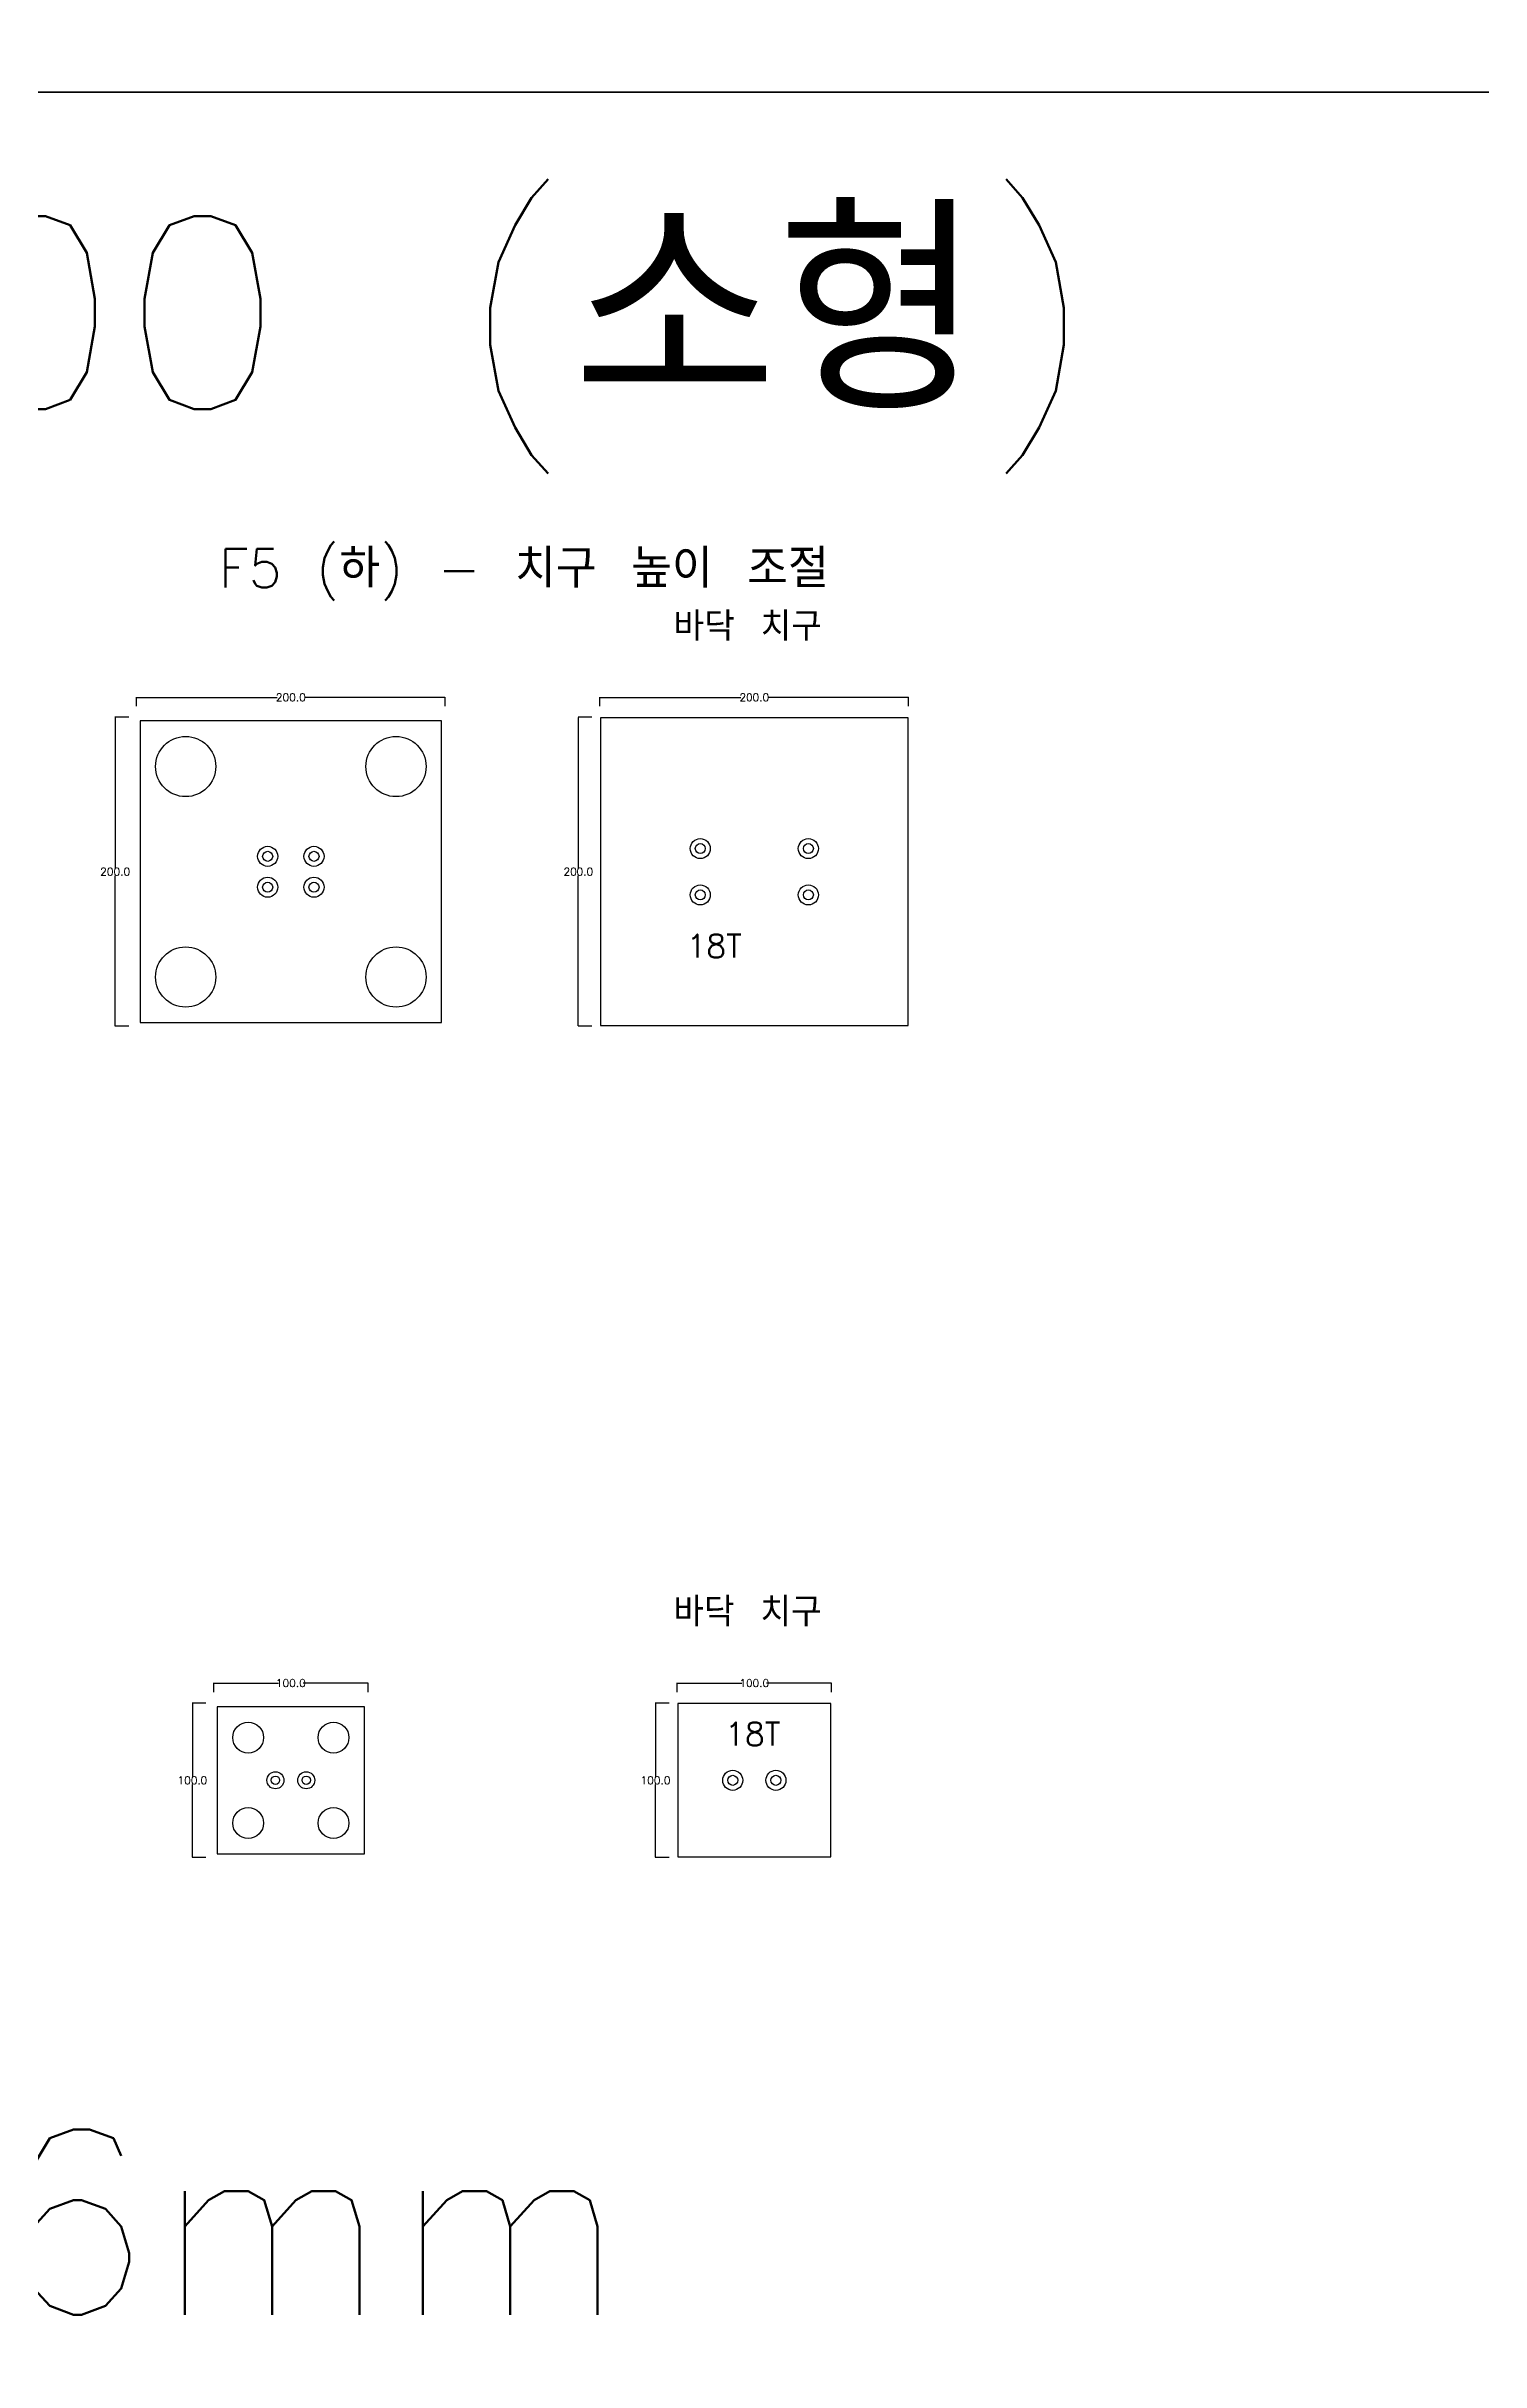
# Model space of a CAD drawing. Header units: millimetres. Extents: x 13291 to 28291, y 200 to 6643.
# Drawn here: x 17750 to 18679, y 3230 to 4729 of the extents above; entities that cross this region are included whole.
import ezdxf

# ---------------------------------------------------------------- set-up
doc = ezdxf.new("R2010")
doc.units = ezdxf.units.MM
for name, color, linetype in [('TEXT', 3, 'Continuous'), ('볼트 구멍', 7, 'Continuous'), ('치구', 7, 'Continuous'), ('치수', 7, 'Continuous')]:
    doc.layers.add(name, color=color, linetype=linetype)
doc.styles.get("Standard").update_dxf_attribs({"font": 'txt.shx', "bigfont": 'whgtxt.shx'})
doc.dimstyles.get("Standard").update_dxf_attribs({"dimtxt": 7, "dimasz": 0.18, "dimexe": 0.18, "dimexo": 0.0625, "dimgap": 0.09, "dimtad": 0, "dimtih": 1, "dimtoh": 1, "dimdec": 1, "dimzin": 0, "dimdsep": 46, "dimtxsty": 'Standard', "dimcen": 0.09, "dimadec": 0, "dimazin": 0, "dimtfac": 1, "dimtdec": 1, "dimtofl": 0, "dimtmove": 0, "dimatfit": 3, "dimfxl": 0, "dimtolj": 1, "dimtzin": 0, "dimarcsym": 0})

# ---------------------------------------------------------------- blocks, each defined once
blk = doc.blocks.new('*D223')
at = {"layer": 'Defpoints', "color": 0, "linetype": 'Continuous'}
for p in [(18103.8, 4294.9), (18094.9, 4094.9), (18103.8, 4094.9)]:
    blk.add_point(p, dxfattribs=at)
at = {"layer": '치수', "color": 0, "linetype": 'Continuous', "lineweight": -2}
for p, q in [((18103.7, 4294.9), (18094.7, 4294.9)), ((18094.9, 4294.7), (18094.9, 4197.4)), ((18094.9, 4095), (18094.9, 4192.3)), ((18103.7, 4094.9), (18094.7, 4094.9))]:
    blk.add_line(p, q, dxfattribs=at)
at = {"layer": '치수', "color": 0, "linetype": 'Continuous'}
for points in [[(18094.8, 4294.7), (18094.9, 4294.7), (18094.9, 4294.9)], [(18094.8, 4095), (18094.9, 4095), (18094.9, 4094.9)]]:
    blk.add_solid(points, dxfattribs=at)
at = {"layer": '치수', "color": 0, "linetype": 'Continuous', "insert": (18094.9, 4194.9), "char_height": 5, "attachment_point": 5}
blk.add_mtext('\\A1;200.0', dxfattribs=at)
blk = doc.blocks.new('*D224')
at = {"layer": 'Defpoints', "color": 0, "linetype": 'Continuous'}
for p in [(18308.9, 4307.8), (18108.9, 4302), (18308.9, 4302)]:
    blk.add_point(p, dxfattribs=at)
at = {"layer": '치수', "color": 0, "linetype": 'Continuous', "lineweight": -2}
for p, q in [((18108.9, 4302), (18108.9, 4308)), ((18109.1, 4307.8), (18200.1, 4307.8)), ((18308.7, 4307.8), (18217.8, 4307.8)), ((18308.9, 4302), (18308.9, 4308))]:
    blk.add_line(p, q, dxfattribs=at)
at = {"layer": '치수', "color": 0, "linetype": 'Continuous'}
for points in [[(18109.1, 4307.9), (18109.1, 4307.8), (18108.9, 4307.8)], [(18308.7, 4307.9), (18308.7, 4307.8), (18308.9, 4307.8)]]:
    blk.add_solid(points, dxfattribs=at)
at = {"layer": '치수', "color": 0, "linetype": 'Continuous', "insert": (18208.9, 4307.8), "char_height": 5, "attachment_point": 5}
blk.add_mtext('\\A1;200.0', dxfattribs=at)
blk = doc.blocks.new('*D225')
at = {"layer": 'Defpoints', "color": 0, "linetype": 'Continuous'}
for p in [(17803.8, 4294.9), (17794.9, 4094.9), (17803.8, 4094.9)]:
    blk.add_point(p, dxfattribs=at)
at = {"layer": '치수', "color": 0, "linetype": 'Continuous', "lineweight": -2}
for p, q in [((17803.7, 4294.9), (17794.7, 4294.9)), ((17794.9, 4294.7), (17794.9, 4197.4)), ((17794.9, 4095), (17794.9, 4192.3)), ((17803.7, 4094.9), (17794.7, 4094.9))]:
    blk.add_line(p, q, dxfattribs=at)
at = {"layer": '치수', "color": 0, "linetype": 'Continuous'}
for points in [[(17794.8, 4294.7), (17794.9, 4294.7), (17794.9, 4294.9)], [(17794.8, 4095), (17794.9, 4095), (17794.9, 4094.9)]]:
    blk.add_solid(points, dxfattribs=at)
at = {"layer": '치수', "color": 0, "linetype": 'Continuous', "insert": (17794.9, 4194.9), "char_height": 5, "attachment_point": 5}
blk.add_mtext('\\A1;200.0', dxfattribs=at)
blk = doc.blocks.new('*D226')
at = {"layer": 'Defpoints', "color": 0, "linetype": 'Continuous'}
for p in [(18008.7, 4307.8), (17808.7, 4302), (18008.7, 4302)]:
    blk.add_point(p, dxfattribs=at)
at = {"layer": '치수', "color": 0, "linetype": 'Continuous', "lineweight": -2}
for p, q in [((17808.7, 4302), (17808.7, 4308)), ((17808.8, 4307.8), (17899.8, 4307.8)), ((18008.5, 4307.8), (17917.5, 4307.8)), ((18008.7, 4302), (18008.7, 4308))]:
    blk.add_line(p, q, dxfattribs=at)
at = {"layer": '치수', "color": 0, "linetype": 'Continuous'}
for points in [[(17808.8, 4307.9), (17808.8, 4307.8), (17808.7, 4307.8)], [(18008.5, 4307.9), (18008.5, 4307.8), (18008.7, 4307.8)]]:
    blk.add_solid(points, dxfattribs=at)
at = {"layer": '치수', "color": 0, "linetype": 'Continuous', "insert": (17908.7, 4307.8), "char_height": 5, "attachment_point": 5}
blk.add_mtext('\\A1;200.0', dxfattribs=at)
blk = doc.blocks.new('*D227')
at = {"layer": 'Defpoints', "color": 0, "linetype": 'Continuous'}
for p in [(18153.8, 3656.5), (18144.9, 3556.5), (18153.8, 3556.5)]:
    blk.add_point(p, dxfattribs=at)
at = {"layer": '치수', "color": 0, "linetype": 'Continuous', "lineweight": -2}
for p, q in [((18153.7, 3656.5), (18144.7, 3656.5)), ((18144.9, 3656.3), (18144.9, 3609.1)), ((18144.9, 3556.7), (18144.9, 3603.9)), ((18153.7, 3556.5), (18144.7, 3556.5))]:
    blk.add_line(p, q, dxfattribs=at)
at = {"layer": '치수', "color": 0, "linetype": 'Continuous'}
for points in [[(18144.8, 3656.3), (18144.9, 3656.3), (18144.9, 3656.5)], [(18144.8, 3556.7), (18144.9, 3556.7), (18144.9, 3556.5)]]:
    blk.add_solid(points, dxfattribs=at)
at = {"layer": '치수', "color": 0, "linetype": 'Continuous', "insert": (18144.9, 3606.5), "char_height": 5, "attachment_point": 5}
blk.add_mtext('\\A1;100.0', dxfattribs=at)
blk = doc.blocks.new('*D228')
at = {"layer": 'Defpoints', "color": 0, "linetype": 'Continuous'}
for p in [(18158.9, 3663.6), (18258.9, 3669.5), (18258.9, 3663.6)]:
    blk.add_point(p, dxfattribs=at)
at = {"layer": '치수', "color": 0, "linetype": 'Continuous', "lineweight": -2}
for p, q in [((18158.9, 3663.7), (18158.9, 3669.7)), ((18159.1, 3669.5), (18200.9, 3669.5)), ((18258.7, 3669.5), (18216.9, 3669.5)), ((18258.9, 3663.7), (18258.9, 3669.7))]:
    blk.add_line(p, q, dxfattribs=at)
at = {"layer": '치수', "color": 0, "linetype": 'Continuous'}
for points in [[(18159.1, 3669.5), (18159.1, 3669.5), (18158.9, 3669.5)], [(18258.7, 3669.5), (18258.7, 3669.5), (18258.9, 3669.5)]]:
    blk.add_solid(points, dxfattribs=at)
at = {"layer": '치수', "color": 0, "linetype": 'Continuous', "insert": (18208.9, 3669.5), "char_height": 5, "attachment_point": 5}
blk.add_mtext('\\A1;100.0', dxfattribs=at)
blk = doc.blocks.new('*D229')
at = {"layer": 'Defpoints', "color": 0, "linetype": 'Continuous'}
for p in [(17853.8, 3656.5), (17844.9, 3556.5), (17853.8, 3556.5)]:
    blk.add_point(p, dxfattribs=at)
at = {"layer": '치수', "color": 0, "linetype": 'Continuous', "lineweight": -2}
for p, q in [((17853.7, 3656.5), (17844.7, 3656.5)), ((17844.9, 3656.3), (17844.9, 3609.1)), ((17844.9, 3556.7), (17844.9, 3603.9)), ((17853.7, 3556.5), (17844.7, 3556.5))]:
    blk.add_line(p, q, dxfattribs=at)
at = {"layer": '치수', "color": 0, "linetype": 'Continuous'}
for points in [[(17844.8, 3656.3), (17844.9, 3656.3), (17844.9, 3656.5)], [(17844.8, 3556.7), (17844.9, 3556.7), (17844.9, 3556.5)]]:
    blk.add_solid(points, dxfattribs=at)
at = {"layer": '치수', "color": 0, "linetype": 'Continuous', "insert": (17844.9, 3606.5), "char_height": 5, "attachment_point": 5}
blk.add_mtext('\\A1;100.0', dxfattribs=at)
blk = doc.blocks.new('*D230')
at = {"layer": 'Defpoints', "color": 0, "linetype": 'Continuous'}
for p in [(17858.7, 3663.6), (17958.7, 3669.5), (17958.7, 3663.6)]:
    blk.add_point(p, dxfattribs=at)
at = {"layer": '치수', "color": 0, "linetype": 'Continuous', "lineweight": -2}
for p, q in [((17858.7, 3663.7), (17858.7, 3669.7)), ((17858.8, 3669.5), (17900.7, 3669.5)), ((17958.5, 3669.5), (17916.7, 3669.5)), ((17958.7, 3663.7), (17958.7, 3669.7))]:
    blk.add_line(p, q, dxfattribs=at)
at = {"layer": '치수', "color": 0, "linetype": 'Continuous'}
for points in [[(17858.8, 3669.5), (17858.8, 3669.5), (17858.7, 3669.5)], [(17958.5, 3669.5), (17958.5, 3669.5), (17958.7, 3669.5)]]:
    blk.add_solid(points, dxfattribs=at)
at = {"layer": '치수', "color": 0, "linetype": 'Continuous', "insert": (17908.7, 3669.5), "char_height": 5, "attachment_point": 5}
blk.add_mtext('\\A1;100.0', dxfattribs=at)

msp = doc.modelspace()

# ---------------------------------------------------------------- linework, layer by layer
at = {"layer": 'TEXT', "color": 6}
for points in [[(16291.441, 4699.699), (16291.441, 6199.699), (19291.441, 6199.699), (19291.441, 4699.699)], [(16291.441, 3199.699), (16291.441, 4699.699), (19291.441, 4699.699), (19291.441, 3199.699)]]:
    msp.add_lwpolyline(points, close=True, dxfattribs=at)
at = {"layer": '볼트 구멍', "color": 6}
for centre, radius in [((18173.918, 4209.858), 6.5), ((18243.918, 4209.858), 6.5), ((17893.668, 4204.858), 6.5), ((17923.668, 4204.858), 6.5), ((17893.668, 4184.858), 6.5), ((17923.668, 4184.858), 6.5), ((18173.918, 4179.858), 6.5), ((18243.918, 4179.858), 6.5), ((17898.668, 3606.529), 5.5), ((17918.668, 3606.529), 5.5), ((18194.918, 3606.529), 6.5), ((18222.918, 3606.529), 6.5)]:
    msp.add_circle(centre, radius, dxfattribs=at)
at = {"layer": '볼트 구멍', "color": 3}
for centre, radius in [((17893.668, 4204.858), 3.25), ((17923.668, 4204.858), 3.25), ((18173.918, 4209.858), 3.25), ((18243.918, 4209.858), 3.25), ((17893.668, 4184.858), 3.25), ((17923.668, 4184.858), 3.25), ((18173.918, 4179.858), 3.25), ((18243.918, 4179.858), 3.25), ((17898.668, 3606.529), 2.75), ((17918.668, 3606.529), 2.75), ((18194.918, 3606.529), 3.25), ((18222.918, 3606.529), 3.25)]:
    msp.add_circle(centre, radius, dxfattribs=at)
at = {"layer": '치구'}
for points in [[(17811.018, 4292.508), (17811.018, 4097.208), (18006.318, 4097.208), (18006.318, 4292.508)], [(18109.268, 4294.508), (18109.268, 4095.208), (18308.568, 4095.208), (18308.568, 4294.508)], [(17861.018, 3654.179), (17861.018, 3558.879), (17956.318, 3558.879), (17956.318, 3654.179)], [(18159.268, 3656.179), (18159.268, 3556.879), (18258.568, 3556.879), (18258.568, 3656.179)]]:
    msp.add_lwpolyline(points, close=True, dxfattribs=at)
for centre, radius in [((17840.518, 4263.008), 19.5), ((17976.818, 4263.008), 19.5), ((17840.518, 4126.708), 19.5), ((17976.818, 4126.708), 19.5), ((17881.018, 3634.179), 10), ((17936.318, 3634.179), 10), ((17881.018, 3578.879), 10), ((17936.318, 3578.879), 10)]:
    msp.add_circle(centre, radius, dxfattribs=at)

# ---------------------------------------------------------------- texts
at = {"layer": 'TEXT', "linetype": 'Continuous'}
for s, height, p in [('목림 600 (소형)', 125, (17207.636, 4494.475)), ('F5 (하) - 치구 높이 조절', 25, (17862.038, 4378.884)), ('바닥 치구', 18.75, (18156.593, 4344.473)), ('바닥 치구', 18.75, (18156.443, 3706.294))]:
    msp.add_text(s, height=height, dxfattribs=at).set_placement(p)
at = {"layer": 'TEXT', "color": 1}
for p in [(18164.93, 4139.248), (18189.93, 3629.011)]:
    msp.add_text('18T', height=15, dxfattribs=at).set_placement(p)
at = {"layer": 'TEXT', "color": 3}
msp.add_text('상 시접 기본 36mm', height=120, dxfattribs=at).set_placement((16657.98, 3260.416))

# ---------------------------------------------------------------- dimensions: what is measured, and where the dimension line sits
at = {"layer": '치수', "color": 4, "linetype": 'Continuous'}
for base, p1, p2, picture, middle in [((18008.668, 4307.849), (17808.668, 4301.965), (18008.668, 4301.965), '*D226', (17908.668, 4307.849)), ((18308.918, 4307.849), (18108.918, 4301.965), (18308.918, 4301.965), '*D224', (18208.918, 4307.849)), ((17958.668, 3669.52), (17858.668, 3663.636), (17958.668, 3663.636), '*D230', (17908.668, 3669.52)), ((18258.918, 3669.52), (18158.918, 3663.636), (18258.918, 3663.636), '*D228', (18208.918, 3669.52))]:
    dim = msp.add_linear_dim(base=base, p1=p1, p2=p2, dimstyle='Standard', override={"dimtxt": 5}, dxfattribs=at)
    dim.commit()
    dim.dimension.update_dxf_attribs({"geometry": picture, "text_midpoint": middle})
for base, p1, p2, picture, middle in [((17794.872, 4094.858), (17803.777, 4294.858), (17803.777, 4094.858), '*D225', (17794.872, 4194.858)), ((18094.872, 4094.858), (18103.777, 4294.858), (18103.777, 4094.858), '*D223', (18094.872, 4194.858)), ((17844.872, 3556.529), (17853.777, 3656.529), (17853.777, 3556.529), '*D229', (17844.872, 3606.529)), ((18144.872, 3556.529), (18153.777, 3656.529), (18153.777, 3556.529), '*D227', (18144.872, 3606.529))]:
    dim = msp.add_linear_dim(base=base, p1=p1, p2=p2, angle=90, dimstyle='Standard', override={"dimtxt": 5}, dxfattribs=at)
    dim.commit()
    dim.dimension.update_dxf_attribs({"geometry": picture, "text_midpoint": middle})

doc.saveas('drawing.dxf')
